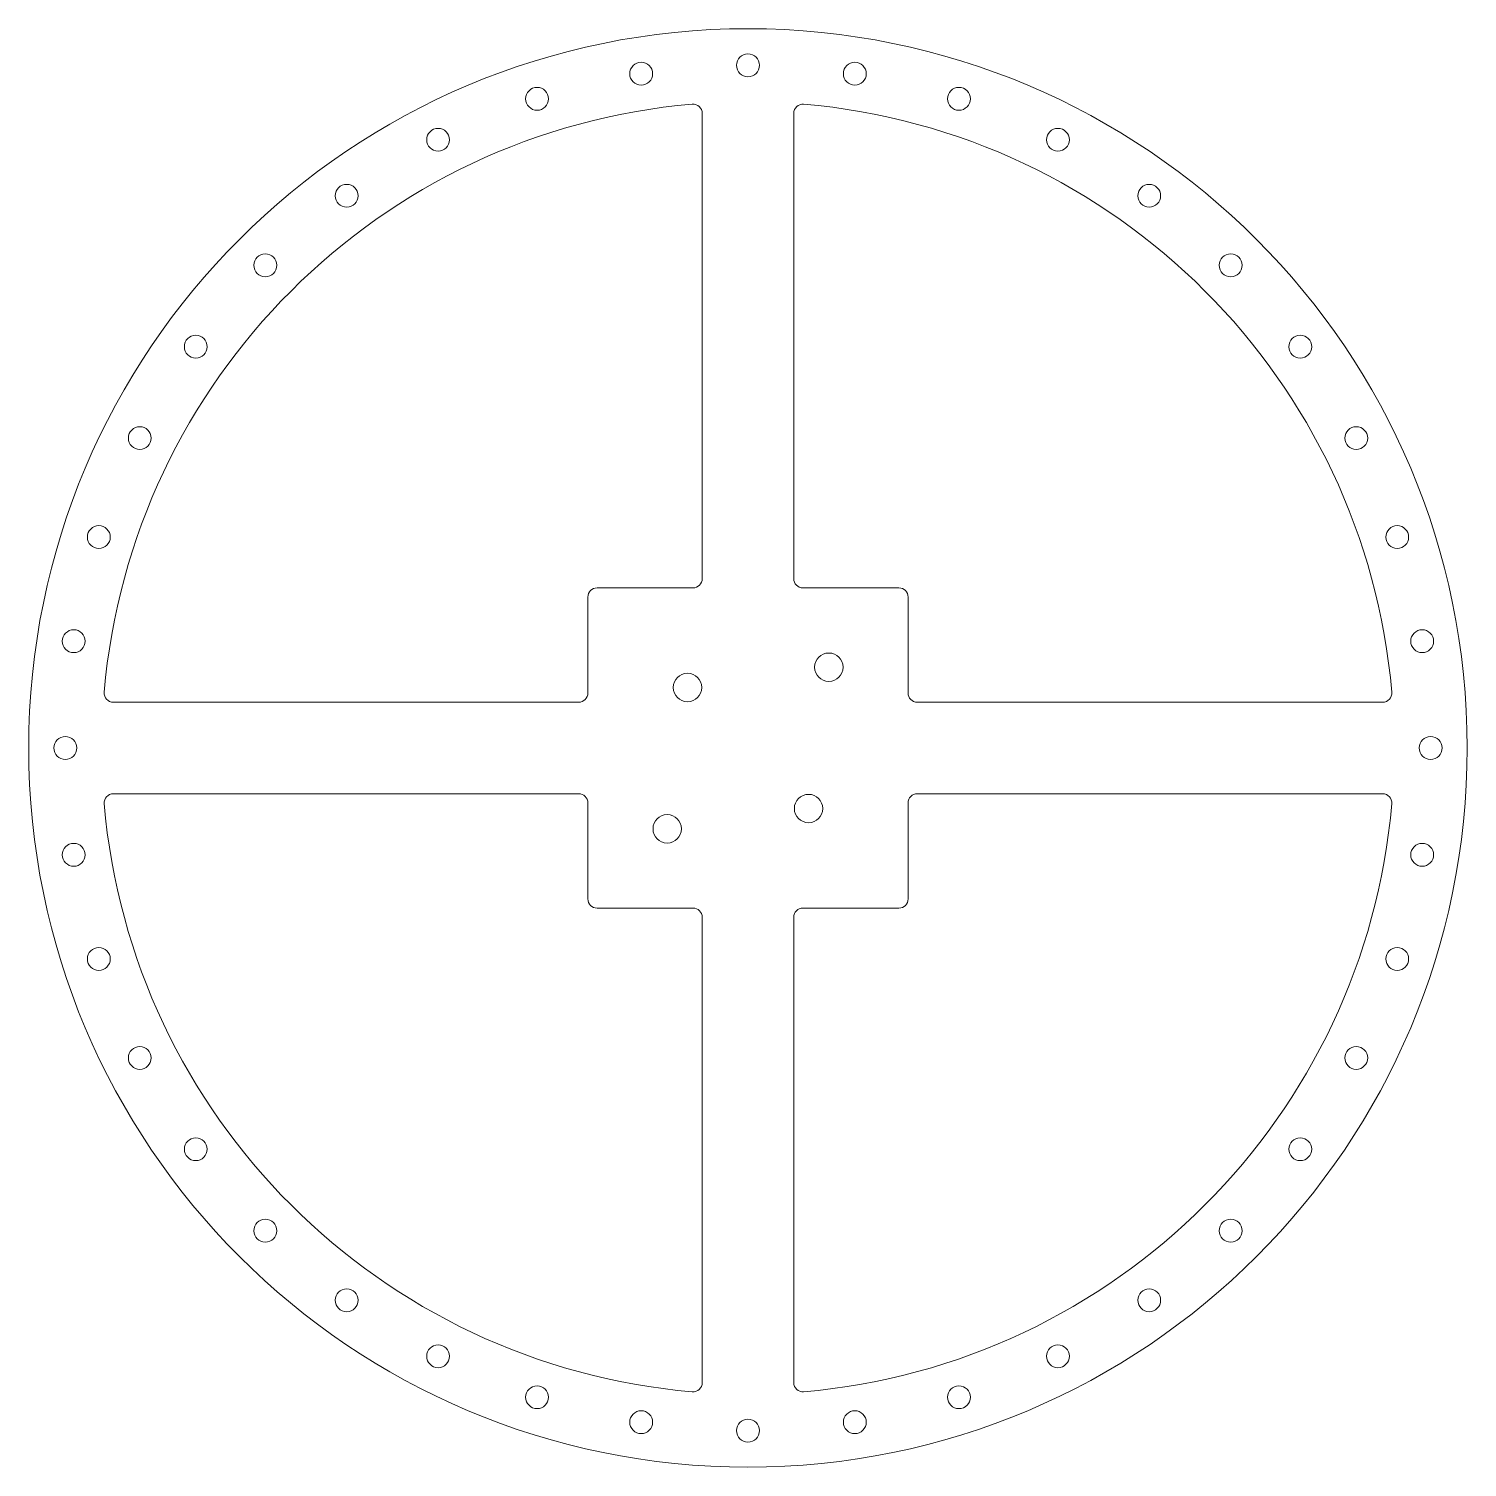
# Model space of a CAD drawing. Header units: millimetres. Extents: x -75 to 82, y -78 to 79.
import ezdxf

# ---------------------------------------------------------------- set-up
doc = ezdxf.new("R2010")
doc.units = ezdxf.units.MM

msp = doc.modelspace()

# ---------------------------------------------------------------- linework, layer by layer
at = {"color": 7, "linetype": 'Continuous', "lineweight": 15}
for p, q in [((-1.74, 70.23), (-1.74, 19.36)), ((8.26, 70.23), (8.26, 19.36)), ((-14.24, 17.36), (-14.24, 6.86)), ((-2.74, 18.36), (-13.24, 18.36)), ((19.76, 18.36), (9.26, 18.36)), ((20.76, 6.86), (20.76, 17.36)), ((-66.11, 5.86), (-15.24, 5.86)), ((72.64, 5.86), (21.76, 5.86)), ((-66.11, -4.14), (-15.24, -4.14)), ((72.64, -4.14), (21.76, -4.14)), ((-14.24, -5.14), (-14.24, -15.64)), ((20.76, -15.64), (20.76, -5.14)), ((-13.24, -16.64), (-2.74, -16.64)), ((9.26, -16.64), (19.76, -16.64)), ((-1.74, -68.52), (-1.74, -17.64)), ((8.26, -68.52), (8.26, -17.64))]:
    msp.add_line(p, q, dxfattribs=at)
for centre, radius in [((3.26, 0.86), 78.62), ((-8.41, 74.56), 1.25), ((3.26, 75.48), 1.25), ((14.94, 74.56), 1.25), ((-19.79, 71.82), 1.25), ((26.32, 71.82), 1.25), ((-30.61, 67.34), 1.25), ((37.14, 67.34), 1.25), ((-40.6, 61.22), 1.25), ((47.12, 61.22), 1.25), ((-49.5, 53.62), 1.25), ((56.03, 53.62), 1.25), ((-57.1, 44.72), 1.25), ((63.63, 44.72), 1.25), ((-63.22, 34.73), 1.25), ((69.75, 34.73), 1.25), ((-67.7, 23.91), 1.25), ((74.23, 23.91), 1.25), ((-70.44, 12.53), 1.25), ((76.96, 12.53), 1.25), ((12.1, 9.69), 1.55), ((-3.35, 7.47), 1.55), ((-71.36, 0.86), 1.25), ((77.88, 0.86), 1.25), ((9.88, -5.76), 1.55), ((-5.57, -7.98), 1.55), ((-70.44, -10.82), 1.25), ((76.96, -10.82), 1.25), ((-67.7, -22.2), 1.25), ((74.23, -22.2), 1.25), ((-63.22, -33.02), 1.25), ((69.75, -33.02), 1.25), ((-57.1, -43), 1.25), ((63.63, -43), 1.25), ((-49.5, -51.91), 1.25), ((56.03, -51.91), 1.25), ((-40.6, -59.51), 1.25), ((47.12, -59.51), 1.25), ((-30.61, -65.63), 1.25), ((37.14, -65.63), 1.25), ((-19.79, -70.11), 1.25), ((26.32, -70.11), 1.25), ((-8.41, -72.84), 1.25), ((14.94, -72.84), 1.25), ((3.26, -73.76), 1.25)]:
    msp.add_circle(centre, radius, dxfattribs=at)
for centre, radius, start, end in [((3.26, 0.86), 70.64, 94.9428, 175.0572), ((-2.74, 70.23), 1, 0, 94.9428), ((9.26, 70.23), 1, 85.0572, 180), ((3.26, 0.86), 70.64, 4.9428, 85.0572), ((-2.74, 19.36), 1, 270, 0), ((9.26, 19.36), 1, 180, 270), ((-13.24, 17.36), 1, 90, 180), ((19.76, 17.36), 1, 0, 90), ((-66.11, 6.86), 1, 175.0572, 270), ((-15.24, 6.86), 1, 270, 0), ((21.76, 6.86), 1, 180, 270), ((72.64, 6.86), 1, 270, 4.9428), ((-66.11, -5.14), 1, 90, 184.9428), ((-15.24, -5.14), 1, 0, 90), ((21.76, -5.14), 1, 90, 180), ((72.64, -5.14), 1, 355.0572, 90), ((3.26, 0.86), 70.64, 184.9428, 265.0572), ((3.26, 0.86), 70.64, 274.9428, 355.0572), ((-13.24, -15.64), 1, 180, 270), ((19.76, -15.64), 1, 270, 0), ((-2.74, -17.64), 1, 0, 90), ((9.26, -17.64), 1, 90, 180), ((-2.74, -68.52), 1, 265.0572, 0), ((9.26, -68.52), 1, 180, 274.9428)]:
    msp.add_arc(centre, radius, start, end, dxfattribs=at)

doc.saveas('drawing.dxf')
